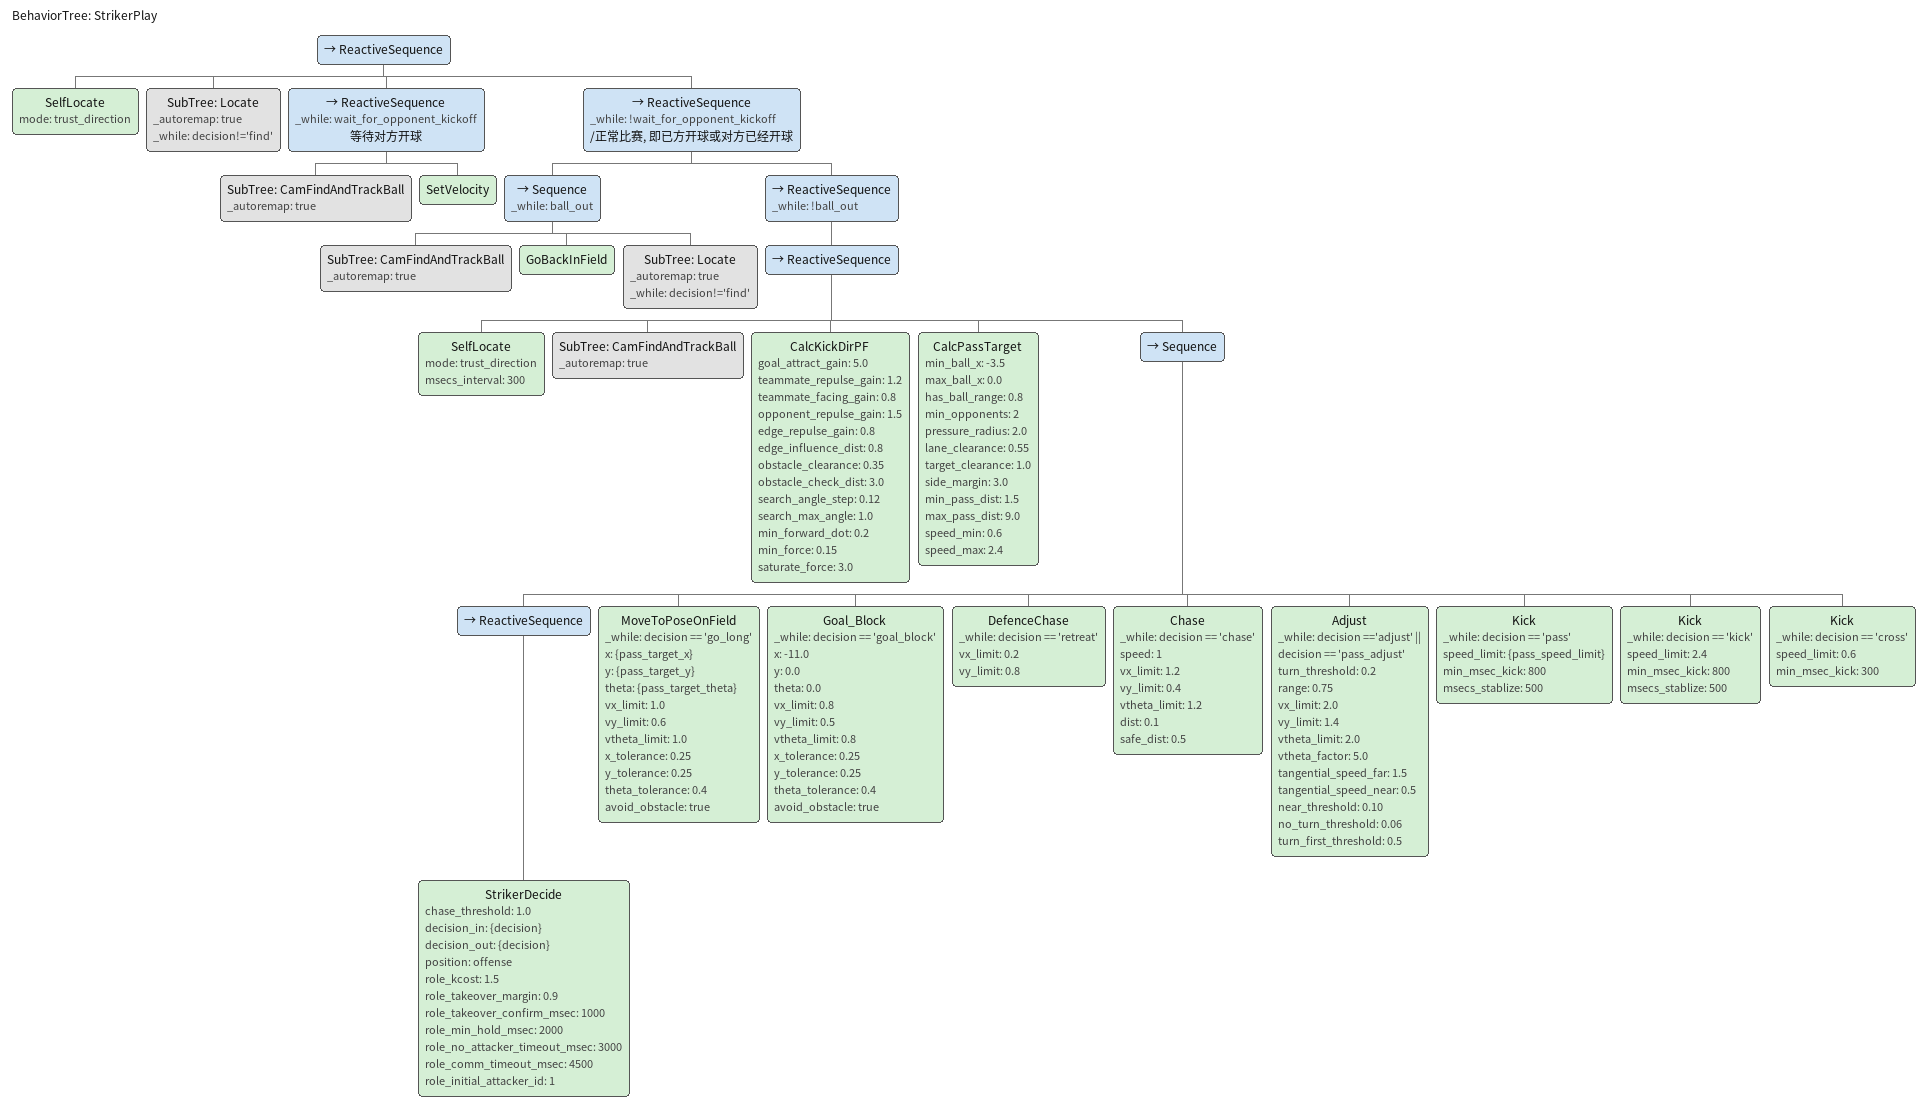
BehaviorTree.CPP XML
<root BTCPP_format="4">
    <include path="./subtree_cam_find_and_track_ball.xml"/>
    <include path="./subtree_find_ball.xml"/>
    <include path="./subtree_locate.xml"/>

    <BehaviorTree ID="StrikerPlay">
        <ReactiveSequence>
            <SelfLocate mode="trust_direction"/>
            <SubTree ID="Locate" _autoremap="true" _while="decision!='find'"/>

            <ReactiveSequence _while="wait_for_opponent_kickoff" name="等待对方开球">
                <SubTree ID="CamFindAndTrackBall" _autoremap="true"/>
                <SetVelocity/>
            </ReactiveSequence>

            <ReactiveSequence _while="!wait_for_opponent_kickoff" name="/正常比赛, 即已方开球或对方已经开球">
                <Sequence _while="ball_out">
                    <SubTree ID="CamFindAndTrackBall" _autoremap="true"/>
                    <GoBackInField/>
                    <SubTree ID="Locate" _autoremap="true" _while="decision!='find'"/>
                </Sequence>

                <ReactiveSequence _while="!ball_out">
                    <ReactiveSequence>
                        <SelfLocate mode="trust_direction" msecs_interval="300"/>
                        <SubTree ID="CamFindAndTrackBall" _autoremap="true"/>

                        <CalcKickDirPF
                            goal_attract_gain="5.0"
                            teammate_repulse_gain="1.2"
                            teammate_facing_gain="0.8"
                            opponent_repulse_gain="1.5"
                            edge_repulse_gain="0.8"
                            edge_influence_dist="0.8"
                            obstacle_clearance="0.35"
                            obstacle_check_dist="3.0"
                            search_angle_step="0.12"
                            search_max_angle="1.0"
                            min_forward_dot="0.2"
                            min_force="0.15"
                            saturate_force="3.0"/>
                        <CalcPassTarget
                            min_ball_x="-3.5"
                            max_ball_x="0.0"
                            has_ball_range="0.8"
                            min_opponents="2"
                            pressure_radius="2.0"
                            lane_clearance="0.55"
                            target_clearance="1.0"
                            side_margin="3.0"
                            min_pass_dist="1.5"
                            max_pass_dist="9.0"
                            speed_min="0.6"
                            speed_max="2.4"/>

                        <Sequence>
                            <ReactiveSequence>
                                <StrikerDecide
                                    chase_threshold="1.0"
                                    decision_in="{decision}"
                                    decision_out="{decision}"
                                    position="offense"

                                    role_kcost="1.5"
                                    role_takeover_margin="0.9"
                                    role_takeover_confirm_msec="1000"
                                    role_min_hold_msec="2000"
                                    role_no_attacker_timeout_msec="3000"
                                    role_comm_timeout_msec="4500"
                                    role_initial_attacker_id="1"
                                />
                            </ReactiveSequence>

                            <MoveToPoseOnField
                                _while="decision == 'go_long'"
                                x="{pass_target_x}"
                                y="{pass_target_y}"
                                theta="{pass_target_theta}"
                                vx_limit="1.0"
                                vy_limit="0.6"
                                vtheta_limit="1.0"
                                x_tolerance="0.25"
                                y_tolerance="0.25"
                                theta_tolerance="0.4"
                                avoid_obstacle="true"/>

                            <Goal_Block
                                _while="decision == 'goal_block'"
                                x="-11.0"
                                y="0.0"
                                theta="0.0"
                                vx_limit="0.8"
                                vy_limit="0.5"
                                vtheta_limit="0.8"
                                x_tolerance="0.25"
                                y_tolerance="0.25"
                                theta_tolerance="0.4"
                                avoid_obstacle="true"/>

                            <DefenceChase
                                _while="decision == 'retreat'"
                                vx_limit="0.2"
                                vy_limit="0.8"/>

                            <Chase
                                _while="decision == 'chase'"
                                speed="1"
                                vx_limit="1.2"
                                vy_limit="0.4"
                                vtheta_limit="1.2"
                                dist="0.1"
                                safe_dist="0.5"/>

                            <Adjust
                                _while="decision =='adjust' || decision == 'pass_adjust'"
                                turn_threshold="0.2"
                                range="0.75"
                                vx_limit="2.0"
                                vy_limit="1.4"
                                vtheta_limit="2.0"
                                vtheta_factor="5.0"
                                tangential_speed_far="1.5"
                                tangential_speed_near="0.5"
                                near_threshold="0.10"
                                no_turn_threshold="0.06"
                                turn_first_threshold="0.5"/>

                            <!-- Automatic kickoff/start leg shot disabled; manual kickLeg() support remains in code. -->

                            <Kick
                                _while="decision == 'pass'"
                                speed_limit="{pass_speed_limit}"
                                min_msec_kick="800"
                                msecs_stablize="500"/>

                            <Kick
                                _while="decision == 'kick'"
                                speed_limit="2.4"
                                min_msec_kick="800"
                                msecs_stablize="500"/>

                            <Kick
                                _while="decision == 'cross'"
                                speed_limit="0.6"
                                min_msec_kick="300"/>
                        </Sequence>
                    </ReactiveSequence>
                </ReactiveSequence>
            </ReactiveSequence>
        </ReactiveSequence>
    </BehaviorTree>
</root>
